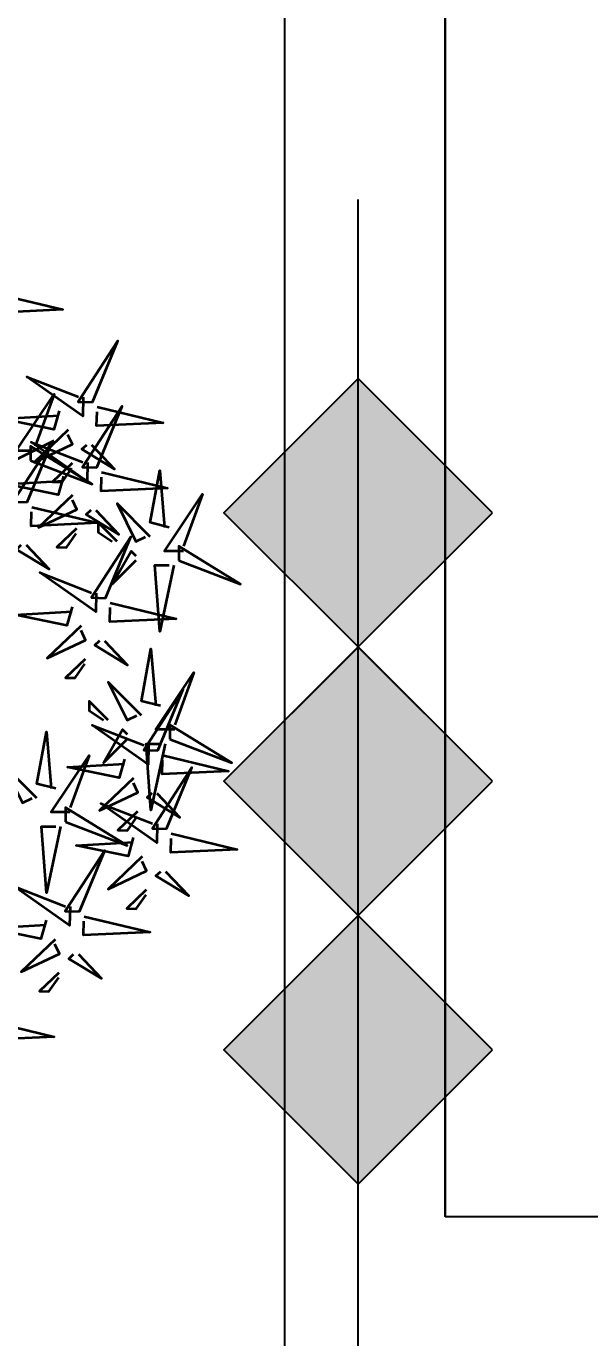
# Model space of a CAD drawing. Header units: inches. Extents: x -98933 to 1585249, y -3352739 to 192771.
# Drawn here: x 20978.44 to 20995.98, y 48455.91 to 48496.74 of the extents above; entities that cross this region are included whole.
import ezdxf

# ---------------------------------------------------------------- set-up
doc = ezdxf.new("R2010")
doc.units = ezdxf.units.IN
doc.header["$MEASUREMENT"] = 0
doc.header["$PDMODE"] = 35
doc.layers.get('0').update_dxf_attribs({"lineweight": 0})
doc.layers.get('Defpoints').update_dxf_attribs({"lineweight": 0})
doc.layers.add('A site line', color=7, linetype='Continuous')
doc.layers.add('fire rated wall', color=7, linetype='Continuous')
doc.layers.add('L-tree', color=102, linetype='Continuous', lineweight=35)
doc.layers.add('Layer1', color=134, linetype='Continuous', lineweight=0)
doc.styles.add('REG', font='times.ttf')
doc.dimstyles.new('Dim-Pres', dxfattribs={"dimtxt": 5.5, "dimasz": 2, "dimexe": 1.5, "dimexo": 1.5, "dimgap": 1, "dimtad": 3, "dimdec": 0, "dimzin": 3, "dimdsep": 46, "dimlunit": 4, "dimtxsty": 'REG', "dimblk": 'point', "dimcen": 2, "dimclrd": 256, "dimclre": 256, "dimclrt": 7, "dimadec": 0, "dimazin": 0, "dimtfac": 0.75, "dimtdec": 0, "dimtmove": 1, "dimatfit": 3, "dimldrblk": 'point', "dimfxl": 0, "dimtolj": 1, "dimtzin": 0, "dimlwd": -1, "dimlwe": -1, "dimarcsym": 1})

# ---------------------------------------------------------------- blocks, each defined once
blk = doc.blocks.new('shrub3')
at = {"color": 32}
blk.add_line((130.91, 52.02), (217.13, 95.08), dxfattribs=at)
at = {"color": 94}
for points in [[(189.31, 166.39), (221.41, 158.66), (189.08, 157.16), (189.25, 164.09)], [(231.27, 116.13), (231.04, 106.9), (203.84, 126.05), (228.97, 116.19)], [(207.97, 89.96), (198.73, 89.96), (217.2, 117.63), (207.97, 92.27)], [(219.57, 109.49), (217.04, 100.32), (191.8, 105.57), (219.52, 107.19)], [(238.07, 111.34), (270.17, 103.61), (237.84, 102.11), (238.01, 109.03)], [(233.39, 84.37), (233.16, 75.14), (205.96, 94.29), (231.09, 84.43)], [(235.3, 92.94), (246.54, 81.11), (230.64, 90.74), (233, 92.99)], [(221.69, 77.73), (219.16, 68.56), (193.92, 73.81), (221.64, 75.43)], [(240.19, 79.58), (272.29, 71.85), (239.96, 70.35), (240.13, 77.27)], [(273.12, 52.79), (263.89, 55.09), (268.5, 80.46), (270.81, 52.79)], [(280.05, 41.26), (270.81, 41.26), (289.28, 68.93), (280.05, 43.57)], [(206.27, 62.64), (238.37, 54.91), (206.04, 53.41), (206.21, 60.33)], [(237.42, 61.17), (248.66, 49.35), (232.76, 58.98), (235.12, 61.23)], [(203.5, 44.24), (214.74, 32.41), (198.84, 42.04), (201.2, 44.29)], [(256.96, 36.65), (245.42, 25.12), (254.65, 41.26), (256.96, 38.95)], [(275.43, 34.34), (268.5, 2.06), (266.19, 34.34), (273.12, 34.34)], [(237.63, 20.85), (237.4, 11.62), (210.2, 30.77), (235.33, 20.91)], [(225.93, 14.21), (223.4, 5.04), (198.16, 10.29), (225.88, 11.9)], [(244.43, 16.06), (276.53, 8.33), (244.2, 6.83), (244.37, 13.75)], [(241.66, -2.35), (252.9, -14.18), (237, -4.54), (239.36, -2.29)], [(268.88, -34.02), (259.65, -31.72), (264.26, -6.36), (266.57, -34.02)], [(275.81, -45.55), (266.57, -45.55), (285.04, -17.88), (275.81, -43.25)], [(263.07, -53.26), (262.84, -62.49), (235.64, -43.34), (260.77, -53.2)], [(218, -74.25), (208.77, -71.95), (213.38, -46.59), (215.69, -74.25)], [(252.72, -50.16), (241.18, -61.69), (250.41, -45.55), (252.72, -47.86)], [(271.19, -52.47), (264.26, -84.75), (261.95, -52.47), (268.88, -52.47)], [(224.93, -85.78), (215.69, -85.78), (234.16, -58.11), (224.93, -83.48)], [(251.37, -59.9), (248.84, -69.07), (223.6, -63.82), (251.32, -62.2)], [(269.87, -58.05), (301.97, -65.78), (269.64, -67.28), (269.81, -60.36)], [(267.1, -76.46), (278.34, -88.28), (262.44, -78.65), (264.8, -76.4)], [(267.31, -91.37), (267.08, -100.61), (239.88, -81.45), (265.01, -91.32)], [(220.31, -92.7), (213.38, -124.98), (211.07, -92.7), (218, -92.7)], [(255.61, -98.01), (253.08, -107.18), (227.84, -101.93), (255.56, -100.32)], [(274.11, -96.16), (306.21, -103.89), (273.88, -105.4), (274.05, -98.47)], [(271.34, -114.57), (282.58, -126.4), (266.68, -116.76), (269.04, -114.51)], [(224.91, -131.61), (224.68, -140.84), (197.48, -121.68), (222.61, -131.55)], [(213.21, -138.24), (210.68, -147.41), (185.44, -142.16), (213.16, -140.55)], [(231.71, -136.39), (263.81, -144.13), (231.48, -145.63), (231.65, -138.7)], [(228.94, -154.8), (240.18, -166.63), (224.28, -156.99), (226.64, -154.74)]]:
    blk.add_lwpolyline(points, dxfattribs=at)
at = {"color": 20}
for points in [[(235.82, 113.71), (248.1, 143.42), (228.91, 113.88), (235.82, 113.71)], [(237.94, 81.95), (250.22, 111.66), (231.03, 82.12), (237.94, 81.95)], [(223.95, 100.15), (207.41, 84.4), (226.08, 93.17), (223.89, 97.84)], [(204.02, 65.01), (216.3, 94.72), (197.11, 65.18), (204.02, 65.01)], [(205.66, 85.35), (235.67, 73.82), (205.66, 92.27), (205.66, 85.35)], [(225.85, 83.93), (216.4, 74.93), (221.01, 74.82), (225.8, 81.63)], [(226.07, 68.39), (209.53, 52.64), (228.2, 61.41), (226.01, 66.08)], [(263.89, 48.18), (247.73, 64.32), (256.96, 45.87), (261.58, 48.18)], [(227.97, 52.17), (218.52, 43.17), (223.13, 43.06), (227.92, 49.87)], [(247.73, 45.87), (238.49, 55.09), (238.49, 50.48), (245.42, 45.87)], [(242.18, 18.42), (254.46, 48.14), (235.27, 18.6), (242.18, 18.42)], [(277.74, 36.65), (307.75, 25.12), (277.74, 43.57), (277.74, 36.65)], [(230.31, 4.87), (213.77, -10.89), (232.44, -2.12), (230.25, 2.56)], [(232.21, -11.35), (222.76, -20.35), (227.37, -20.46), (232.16, -13.66)], [(259.65, -38.64), (243.49, -22.5), (252.72, -40.94), (257.34, -38.64)], [(243.49, -40.94), (234.25, -31.72), (234.25, -36.33), (241.18, -40.94)], [(267.62, -55.68), (279.9, -25.97), (260.71, -55.51), (267.62, -55.68)], [(273.5, -50.16), (303.51, -61.69), (273.5, -43.25), (273.5, -50.16)], [(208.77, -78.87), (192.61, -62.73), (201.84, -81.17), (206.46, -78.87)], [(255.75, -69.24), (239.21, -85), (257.88, -76.23), (255.7, -71.55)], [(271.86, -93.8), (284.14, -64.08), (264.95, -93.62), (271.86, -93.8)], [(222.62, -90.4), (252.63, -101.92), (222.62, -83.48), (222.62, -90.4)], [(257.65, -85.46), (248.2, -94.46), (252.81, -94.57), (257.6, -87.76)], [(229.46, -134.03), (241.74, -104.31), (222.55, -133.86), (229.46, -134.03)], [(259.99, -107.36), (243.45, -123.11), (262.12, -114.34), (259.94, -109.66)], [(261.89, -123.57), (252.44, -132.57), (257.05, -132.69), (261.84, -125.88)], [(217.59, -147.59), (201.05, -163.34), (219.72, -154.57), (217.53, -149.9)]]:
    blk.add_lwpolyline(points, dxfattribs=at)
at = {"color": 98}
for points in [[(219.49, -163.8), (210.04, -172.8), (214.65, -172.92), (219.44, -166.11)], [(185.07, -187.21), (217.17, -194.94), (184.84, -196.44), (185.01, -189.52)]]:
    blk.add_lwpolyline(points, dxfattribs=at)
blk = doc.blocks.new('bfg')
at = {"layer": 'fire rated wall'}
h = blk.add_hatch(color=1, dxfattribs=at)
h.dxf.hatch_style = 1
h.paths.add_polyline_path([(9432308.67, -5613534.51), (9432321.43, -5613547.26), (9432334.18, -5613534.51)])
h.paths.add_polyline_path([(9432334.18, -5613534.51), (9432321.43, -5613521.75), (9432308.67, -5613534.51)])
h.paths.add_polyline_path([(9432334.18, -5613534.51), (9432359.68, -5613534.51), (9432346.93, -5613521.75)])
h.paths.add_polyline_path([(9432334.18, -5613534.51), (9432346.93, -5613547.26), (9432359.68, -5613534.51)])
at = {"layer": 'fire rated wall', "color": 1, "elevation": 0}
for points in [[(9432321.43, -5613547.26), (9432334.18, -5613534.51), (9432321.43, -5613521.75), (9432308.67, -5613534.51)], [(9432346.93, -5613547.26), (9432359.68, -5613534.51), (9432346.93, -5613521.75), (9432334.18, -5613534.51)]]:
    blk.add_lwpolyline(points, close=True, dxfattribs=at)
blk.add_lwpolyline([(9432291.67, -5613534.51), (9432376.69, -5613534.51)], dxfattribs=at)
blk = doc.blocks.new('3HR RATE')
at = {"layer": 'fire rated wall', "xscale": 1.292997314696549, "yscale": 1.292997314696549, "zscale": 1.292997314696549}
for p in [(-12191616.17, 7245476.71), (-12191583.19, 7245476.71)]:
    blk.add_blockref('bfg', p, dxfattribs=at)
blk = doc.blocks.new('dot')
at = {"color": 4}
for p, q in [((0, 1.5), (0, -1.5)), ((-1.5, 0), (1.5, 0))]:
    blk.add_line(p, q, dxfattribs=at)
at = {"color": 6, "const_width": 0.5}
blk.add_lwpolyline([(-0.25, 0, 1), (0.25, 0, 1)], format="xyb", close=True, dxfattribs=at)
blk = doc.blocks.new('point')
blk.add_blockref('dot', (0, 0))
blk = doc.blocks.new('*D462')
at = {"layer": 'Defpoints', "color": 0, "ltscale": 30, "transparency": 16777216}
for p in [(20991.47, 48579.673, -9.702), (20991.47, 48459.673, -9.702), (21007.612, 48459.673)]:
    blk.add_point(p, dxfattribs=at)
at = {"layer": 'Layer1', "ltscale": 30, "transparency": 16777216}
for p, q in [((21004.292, 48579.673), (21009.112, 48579.673)), ((21007.612, 48577.673), (21007.612, 48461.673)), ((21004.292, 48459.673), (21009.112, 48459.673))]:
    blk.add_line(p, q, dxfattribs=at)
at = {"layer": 'Layer1', "ltscale": 30, "transparency": 16777216, "xscale": 2, "yscale": 2, "zscale": 2}
for p, rotation in [((21007.612, 48579.673), 90), ((21007.612, 48459.673), 270)]:
    blk.add_blockref('point', p, dxfattribs=dict(at, rotation=rotation))
at = {"layer": 'Layer1', "color": 7, "ltscale": 30, "transparency": 16777216, "insert": (21004.068, 48519.673), "char_height": 5, "attachment_point": 5, "rotation": 90, "style": 'REG'}
blk.add_mtext('\\A1;10\'-0"', dxfattribs=at)

msp = doc.modelspace()

# ---------------------------------------------------------------- linework, layer by layer
at = {"layer": 'A site line', "color": 7, "lineweight": -3, "ltscale": 30, "elevation": -9.702}
for points in [[(20991.47, 48584.673), (20991.47, 48972.111), (20991.47, 48982.111), (20942.984, 48982.111), (20942.984, 48977.111), (20986.47, 48977.111), (20986.47, 48411.361), (20942.984, 48411.361), (20942.984, 48406.361)], [(20986.47, 48972.111), (20986.47, 48454.673)], [(20991.47, 48579.673), (20991.47, 48459.673)], [(20991.47, 48459.673), (20991.47, 48579.673)]]:
    msp.add_lwpolyline(points, dxfattribs=at)
at = {"layer": 'A site line', "color": 7, "ltscale": 30, "elevation": -11.611}
msp.add_lwpolyline([(21096.526, 48459.673), (20991.47, 48459.673)], dxfattribs=at)

# ---------------------------------------------------------------- block references
at = {"layer": 'L-tree', "color": 7, "linetype": 'Continuous', "lineweight": -3, "xscale": 0.0639999999984866, "yscale": 0.0639999999984866, "zscale": 0.0639999999984866}
msp.add_blockref('shrub3', (20965.407, 48477.76, -11.595), dxfattribs=at)
at = {"layer": 'Layer1', "xscale": 0.2533935670508072, "yscale": 0.2533935670508072, "zscale": 0.2533935670521235, "rotation": 90}
msp.add_blockref('3HR RATE', (17743.219, 47362.59, -11.611), dxfattribs=at)

# ---------------------------------------------------------------- dimensions: what is measured, and where the dimension line sits
at = {"layer": 'Layer1', "ltscale": 30}
dim = msp.add_linear_dim(base=(21007.612, 48459.673), p1=(20991.47, 48579.673, -9.702), p2=(20991.47, 48459.673, -9.702), angle=90, dimstyle='Dim-Pres', override={"dimtxt": 5, "dimfxl": 4, "dimfxlon": 1}, dxfattribs=at)
dim.commit()
dim.dimension.update_dxf_attribs({"geometry": '*D462', "text_midpoint": (21004.068, 48519.673)})

doc.saveas('drawing.dxf')
